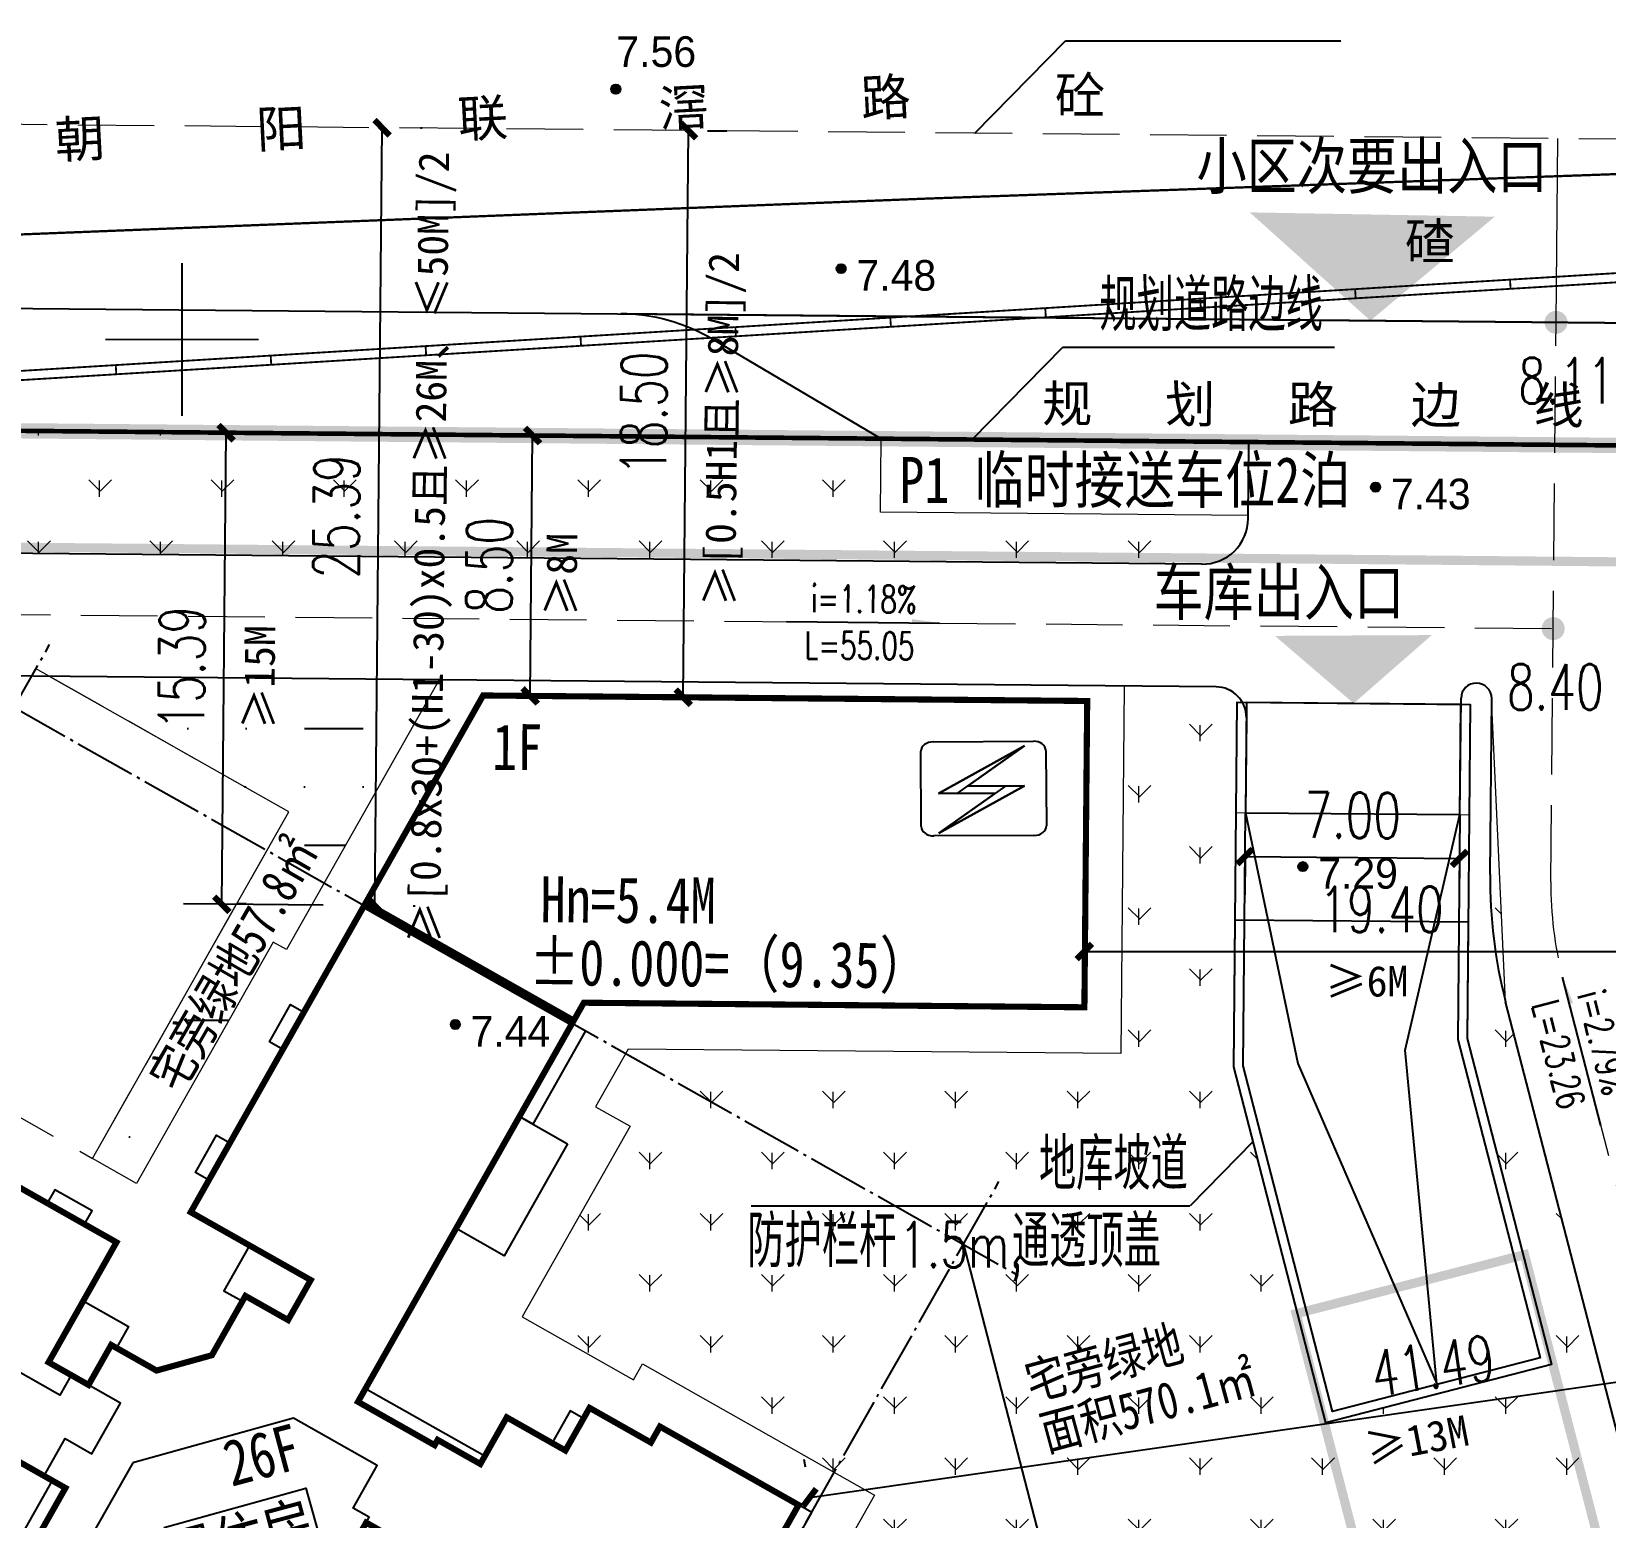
# Model space of a CAD drawing. Extents: x -83084 to 31773731, y -158416 to 241421036.
# Drawn here: x 31995.1 to 32046.5, y 241261.5 to 241310.1 of the extents above; entities that cross this region are included whole.
import ezdxf
from ezdxf.enums import TextEntityAlignment as Align
from ezdxf.xclip import XClip

# ---------------------------------------------------------------- set-up
doc = ezdxf.new("R2010")
doc.units = 0
doc.header["$LTSCALE"] = 1000
doc.header["$MEASUREMENT"] = 0
doc.header["$XCLIPFRAME"] = 0
for name, pattern in [('10010', [0]), ('2', [0]), ('677', [0]), ('721120', [0]), ('CENTER2', [1.125, 0.75, -0.125, 0.125, -0.125]), ('DASH', [0.35, 0.25, -0.1]), ('DOTE', [2.42, 2, -0.2, 0.02, -0.2])]:
    doc.linetypes.add(name, pattern=pattern)
for name, color, linetype in [('DIM_COOR', 3, 'Continuous'), ('DIM_ELEV', 3, 'Continuous'), ('DIM_LEAD', 3, 'Continuous'), ('DIM_SYMB', 3, 'Continuous'), ('DOTE', 14, 'DOTE'), ('GZ_BJT_停车库', 6, 'Continuous'), ('GZ_BJT_功能地块', 1, 'Continuous'), ('GZ_BJT_总平面', 2, 'Continuous'), ('GZ_BJT_指标表', 7, 'Continuous'), ('GZ_BJT_用地界线', 1, 'Continuous'), ('GZ_BJT_绿地', 3, 'Continuous'), ('MJX', 6, 'Continuous'), ('PUB_DIM', 3, 'Continuous'), ('PUB_TEXT', 7, 'Continuous'), ('Road_2', 134, 'Continuous'), ('ROOF', 4, 'Continuous'), ('净用地', 1, 'Continuous'), ('地库', 5, 'DASH'), ('综合技术经济指标表', 7, 'Continuous'), ('规划道路边线', 165, 'Continuous'), ('设施点', 7, 'Continuous')]:
    doc.layers.add(name, color=color, linetype=linetype)
for name, color, linetype, lineweight in [('xf', 153, 'Continuous', 0), ('绿地', 86, 'Continuous', 0), ('道路中线', 252, 'Continuous', 0), ('间距公式核对', 241, 'Continuous', 0)]:
    doc.layers.add(name, color=color, linetype=linetype, lineweight=lineweight)
doc.layers.add('地形', color=7, linetype='Continuous', true_color=0x323232)
doc.layers.add('建筑控制线', color=7, linetype='Continuous', true_color=0xff0505)
doc.layers.add('户型填色', color=252, linetype='Continuous', lineweight=0, plot=False)
doc.styles.add('_TCH_DIM', font='SIMPLEX', dxfattribs={"bigfont": 'GBCBIG'})
doc.styles.add('_TCH_DIM_T3', font='SIMPLEX', dxfattribs={"width": 0.705882, "bigfont": 'GBCBIG'})
doc.styles.add('DMHT', font='')
doc.styles.add('HZTXT', font='simhei.ttf')
doc.styles.add('JMHT', font='')
doc.styles.add('JTHT', font='')
doc.styles.add('黑体', font='simhei.ttf')
doc.styles.get('DMHT').set_extended_font_data('方正细等线简体')
doc.styles.get('JMHT').set_extended_font_data('方正细等线简体')
doc.styles.get('JTHT').set_extended_font_data('方正细等线简体')
doc.dimstyles.new('_TCH_ARCH_M_M&&1', dxfattribs={"dimtxt": 1.4875, "dimasz": 0.5, "dimexe": 1.25, "dimexo": 1.5, "dimgap": 0.63125, "dimtad": 1, "dimzin": 0, "dimdsep": 46, "dimtxsty": '_TCH_DIM_T3', "dimblk": 'ARCHTICK', "dimcen": 0.09, "dimclrt": 7, "dimazin": 2, "dimtfac": 1, "dimtdec": 0, "dimtix": 1, "dimtmove": 2, "dimatfit": 3, "dimfxl": 0, "dimtolj": 1, "dimtzin": 0, "dimarcsym": 0})
pattern_1 = [(90, (0, 0), (-1.99559095, 1.99559095), [0.52916132, -3.4620203]), (45, (0, 0), (-1.99559231, 1.99559231), [0.52916132, -2.2930323]), (135, (0, 0), (-1.99559231, -1.99559231), [0.52916132, -2.2930323])]

# ---------------------------------------------------------------- blocks, each defined once
blk = doc.blocks.new('jjjg')
at = {"layer": '净用地'}
blk.add_lwpolyline([(312.729, 260.842, 0.339359), (303.139, 268.339), (188.333, 269.388, 0.489761), (168.731, 244.6), (203.627, 103.082, 0.417511), (228.052, 88.507), (339.507, 117.323, 0.414214), (346.685, 129.508)], format="xyb", close=True, dxfattribs=at)
at = {"layer": '建筑控制线', "color": 1, "linetype": 'CENTER2', "ltscale": 0.01, "const_width": 0.5}
blk.add_lwpolyline([(357.562, 275.82), (341.257, 272.55, 0.43043), (333.542, 260.242), (334.652, 255.949), (335.41, 253.018), (366.048, 134.514), (346.685, 129.508), (312.729, 260.842, 0.339359), (303.139, 268.339), (188.333, 269.388, 0.489761), (168.731, 244.6), (146.967, 207.555), (138.651, 241.283, -0.019329), (133.74, 265.128), (133.853, 269.743), (134.678, 279.892), (134.86, 281.203), (147.348, 281.975), (306.164, 287.26), (316.913, 289.169, 0.024864), (335.611, 291.821, 0.001838), (336.982, 292.091), (359.271, 296.561)], format="xyb", dxfattribs=at)
blk = doc.blocks.new('64343')
for p, q in [((-3.343, 146.91, 0), (-65.468, 147.478)), ((-56.969, 143.4), (-62.475, 146.647)), ((-56.969, 143.4), (-44.969, 143.29)), ((-44.992, 140.79), (-44.969, 143.29)), ((-46.506, 139.304), (-90.069, 139.702)), ((-46.042, 135.3), (-90.105, 135.702)), ((-38.08, 131.127), (-38.045, 134.926)), ((-37.098, 129.172), (-37.045, 134.917)), ((-45.051, 134.291), (-45.079, 131.191)), ((-45.081, 131.191), (-38.08, 131.127)), ((-26.397, 85.606), (-36.589, 125.021))]:
    blk.add_line(p, q)
for centre, radius, start, end in [((-65.522, 141.478), 6, 59.4766, 89.4766), ((-46.492, 140.804), 1.5, 269.4766, 359.4775), ((-46.051, 134.3), 1, 359.4775, 89.4766), ((-37.545, 134.922), 0.5, 359.4775, 179.4775), ((-21.098, 129.026), 16, 179.4775, 194.4976)]:
    blk.add_arc(centre, radius, start, end)
blk = doc.blocks.new('xf')
at = {"linetype": 'DASH', "ltscale": 0.01}
blk.add_lwpolyline([(-23.786, -95.034), (-28.503, -109.996), (-22.765, -121.018), (-2.998, -127.251), (9.655, -120.664), (13.042, -109.922), (0.93, -106.103), (-2.024, -115.469), (-3.941, -116.468), (-15.74, -112.748), (-11.387, -98.943)], close=True, dxfattribs=at)
blk = doc.blocks.new('3323')
at = {"layer": '设施点'}
for p, q in [((461015.93, 2582240.068), (461015.93, 2582241.224)), ((461016.122, 2582241.368), (461017.657, 2582241.368)), ((461017.519, 2582241.297), (461016.198, 2582240.575)), ((461016.198, 2582240.575), (461017.519, 2582241.297)), ((461016.484, 2582240.575), (461017.519, 2582241.297)), ((461017.519, 2582241.297), (461016.645, 2582240.687)), ((461017.849, 2582241.224), (461017.849, 2582240.068)), ((461017.232, 2582240.687), (461016.198, 2582239.965)), ((461016.198, 2582239.965), (461017.519, 2582240.687)), ((461017.519, 2582240.687), (461016.198, 2582239.965)), ((461016.198, 2582240.575), (461017.071, 2582240.575)), ((461016.198, 2582240.575), (461017.071, 2582240.575)), ((461017.071, 2582240.575), (461016.198, 2582240.575)), ((461016.198, 2582239.965), (461017.071, 2582240.575)), ((461016.484, 2582240.575), (461017.071, 2582240.575)), ((461016.645, 2582240.687), (461017.519, 2582240.687)), ((461017.519, 2582240.687), (461016.645, 2582240.687)), ((461016.645, 2582240.687), (461017.519, 2582240.687)), ((461017.657, 2582239.924), (461016.122, 2582239.924)), ((461017.661, 2582239.924), (461016.125, 2582239.924))]:
    blk.add_line(p, q, dxfattribs=at)
for centre, start_param, end_param in [((461016.122, 2582241.224), 4.712389, 6.283185), ((461017.657, 2582241.224), 3.141593, 4.712389), ((461016.122, 2582240.068), 0, 1.570796), ((461017.657, 2582240.068), 1.570796, 3.141593)]:
    blk.add_ellipse(centre, major_axis=(-0.192, 0), ratio=0.752749, start_param=start_param, end_param=end_param, dxfattribs=at)
blk = doc.blocks.new('904')
at = {"linetype": '2'}
h = blk.add_hatch(color=0, dxfattribs=at)
edge = h.paths.add_edge_path(flags=0)
edge.add_arc((0, 0), 0.3, 0, 360)
at = {"color": 0, "linetype": 'Continuous', "lineweight": -3}
for radius in [0.3, 0.15]:
    blk.add_circle((0, 0), radius, dxfattribs=at)
blk = doc.blocks.new('ysdx12')
at = {"layer": '地形', "linetype": 'Continuous', "lineweight": -3, "ltscale": 0.5}
for points, const_width in [([(68.934, 190.807), (0.318, 188.37), (-68.765, 185.637), (-95.118, 183.709)], 0.075), ([(77.42, 189.285), (-68.801, 180.323), (-68.81, 180.735)], 0.06), ([(77.439, 188.986), (-69.095, 180.004), (-69.11, 180.729)], 0.06), ([(19.273, 185.721), (19.291, 185.422)], 0.06), ([(9.16, 185.101), (9.178, 184.802)], 0.06), ([(14.216, 185.411), (14.235, 185.112)], 0.06), ([(-0.953, 184.481), (-0.934, 184.182)], 0.06), ([(4.104, 184.791), (4.122, 184.492)], 0.06), ([(-6.009, 184.171), (-5.991, 183.872)], 0.06), ([(-16.122, 183.552), (-16.103, 183.252)], 0.06), ([(-11.065, 183.862), (-11.047, 183.562)], 0.06), ([(-26.234, 182.932), (-26.216, 182.632)], 0.06), ([(-21.178, 183.242), (-21.16, 182.942)], 0.06)]:
    blk.add_lwpolyline(points, dxfattribs=dict(at, const_width=const_width))
at = {"layer": '地形', "linetype": '10010', "lineweight": -3, "ltscale": 0.5, "const_width": 0.06}
for points in [[(-24.072, 181.267), (-24.072, 186.267)], [(-26.572, 183.767), (-21.572, 183.767)]]:
    blk.add_lwpolyline(points, dxfattribs=at)
at = {"layer": '地形', "linetype": '721120', "lineweight": -3, "ltscale": 0.5, "const_width": 0.15}
blk.add_lwpolyline([(84.677, 172.335), (118.633, 41.001, -0.414214), (111.455, 28.816), (0, 0, -0.417511), (-24.425, 14.575), (-59.321, 156.093, -0.489761), (-39.72, 180.881), (75.087, 179.832, -0.339359), (84.677, 172.335)], format="xyb", close=True, dxfattribs=at)
at = {"layer": '地形', "linetype": '677', "lineweight": -3, "ltscale": 0.5}
blk.add_polyline3d([(77.42, 189.285, 0), (-68.801, 180.323, 0), (-68.81, 180.735, 0)], dxfattribs=at)
at = {"layer": '地形', "linetype": 'Continuous', "xscale": 0.5, "yscale": 0.5}
for p in [(-9.912, 191.94), (-2.56, 186.08), (14.885, 178.945), (12.511, 166.561), (-15.153, 161.404)]:
    blk.add_blockref('904', p, dxfattribs=at)
at = {"layer": '地形'}
for s, rotation, style, p in [('路', 2.9599, 'JTHT', (-1.107, 191.679)), ('联', 2.9599, 'JTHT', (-14.256, 190.999)), ('滘', 2.9599, 'JTHT', (-7.682, 191.339)), ('阳', 2.9599, 'JTHT', (-20.831, 190.659)), ('朝', 2.9599, 'JTHT', (-27.406, 190.319)), ('规', 359.821, 'JMHT', (4.823, 181.671)), ('划', 359.821, 'JMHT', (8.832, 181.658)), ('路', 359.821, 'JMHT', (12.841, 181.646)), ('边', 359.821, 'JMHT', (16.85, 181.633)), ('线', 359.821, 'JMHT', (20.859, 181.621))]:
    blk.add_text(s, height=1.2, rotation=rotation, dxfattribs=dict(at, style=style)).set_placement(p, align=Align.MIDDLE_CENTER)
at = {"layer": '地形', "style": 'JTHT'}
blk.add_text('砼', height=1.2, dxfattribs=at).set_placement((4.42, 190.78), align=Align.BOTTOM_LEFT)
blk.add_text('碴', height=1.2, dxfattribs=at).set_placement((16.659, 186.97), align=Align.MIDDLE_CENTER)
blk.add_wipeout([(-9.894, 193.786), (-7.319, 193.786), (-7.319, 192.536), (-9.894, 192.536)]).dxf.layer = '地形'
at = {"layer": '地形', "style": 'DMHT'}
blk.add_text('7.56', height=1, dxfattribs=at).set_placement((-9.894, 193.666), align=Align.TOP_LEFT)
for points in [[(-2.06, 186.48), (0.515, 186.48), (0.515, 185.23), (-2.06, 185.23)], [(15.385, 179.345), (17.96, 179.345), (17.96, 178.095), (15.385, 178.095)], [(13.011, 166.961), (15.586, 166.961), (15.586, 165.711), (13.011, 165.711)], [(-14.653, 161.804), (-12.078, 161.804), (-12.078, 160.554), (-14.653, 160.554)]]:
    blk.add_wipeout(points).dxf.layer = '地形'
for s, p in [('7.48', (-2.06, 186.36)), ('7.43', (15.385, 179.225)), ('7.29', (13.011, 166.841)), ('7.44', (-14.653, 161.684))]:
    blk.add_text(s, height=1, dxfattribs=at).set_placement(p, align=Align.TOP_LEFT)
blk = doc.blocks.new('azf13')
at = {"layer": 'MJX', "color": 0, "ltscale": 10}
blk.add_line((6.925, 7.65), (11.4, 7.65), dxfattribs=at)
at = {"layer": 'MJX', "color": 0, "ltscale": 10, "const_width": 0.2}
blk.add_lwpolyline([(0.7, 4.8), (2.025, 6.125), (2.025, 8.35), (3.625, 8.35), (3.625, 9.85), (-0.875, 9.85), (-0.875, 21.35), (6.925, 21.35), (6.925, 7.15), (9.8, 7.15), (9.8, 7.35), (11.4, 7.35), (11.4, 9.1), (13.6, 9.1), (13.6, 10.7), (15.9, 10.7), (15.9, 11.3), (21.1, 11.3), (21.1, 8.3), (20.1, 8.3), (20.1, 1.9), (21.6, 1.9), (21.6, -0.1), (21.1, -0.1), (21.1, -3.3), (17.6, -3.3), (17.6, -2.7), (12.1, -2.7), (12.1, 1.7), (10.7, 1.7), (10.7, 3.85), (9.1, 3.85), (9.1, 2.025), (5.275, -1.8), (3.495, -1.8), (3.495, -3.55), (5.445, -3.55), (5.445, -4.65), (9.65, -4.65), (9.65, -9.95), (8.65, -9.95), (8.65, -12.65), (5.15, -12.65), (5.15, -12.25), (-1.65, -12.25), (-1.65, -12.65), (-5.15, -12.65), (-5.15, -9.95), (-6.15, -9.95), (-6.15, -4.65), (-1.85, -4.65), (-1.85, -3.55), (0, -3.55), (0, 0), (-14, 0), (-14, 7.8), (-2.5, 7.8), (-2.5, 3.3), (-1, 3.3), (-1, 4.8)], close=True, dxfattribs=at)
at = {"layer": 'MJX', "color": 0, "ltscale": 10}
for points in [[(7.425, 21.35), (7.425, 17.85), (6.925, 17.85), (6.925, 21.35)], [(8.725, 17.85), (8.725, 13.65), (6.925, 13.65), (6.925, 17.85)], [(-0.875, 17.35), (-0.875, 15.95), (-1.375, 15.95), (-1.375, 17.35)], [(-0.875, 12.45), (-0.875, 11.05), (-1.375, 11.05), (-1.375, 12.45)], [(21.6, 11.3), (21.1, 11.3), (21.1, 8.3), (21.6, 8.3)], [(13.6, 9.1), (13.6, 10.3), (13.1, 10.3), (13.1, 9.1)], [(3.625, 9.85), (1.325, 9.85), (1.325, 8.15), (2.025, 8.15), (2.025, 8.35), (3.625, 8.35)], [(-10, 7.8), (-8.6, 7.8), (-8.6, 8.3), (-10, 8.3)], [(-5.1, 7.8), (-3.7, 7.8), (-3.7, 8.3), (-5.1, 8.3)], [(21.6, 8.3), (20.1, 8.3), (20.1, 1.9), (21.6, 1.9)], [(-2.5, 3.3), (-2.5, 5.6), (-0.8, 5.6), (-0.8, 4.8), (-1, 4.8), (-1, 3.3)], [(1.505, 1.8), (1.505, -1.35), (3.295, -1.35), (3.295, -1.8), (5.275, -1.8), (9.1, 2.025), (9.1, 4.05), (8.495, 4.05), (8.495, 5.65), (5.355, 5.65)], [(3.44, 0.466), (6.834, 3.86), (8.885, 1.81), (5.49, -1.585)], [(9.1, 3.35), (10.7, 3.35), (10.7, 3.85), (9.1, 3.85)], [(-0.8, 0), (-0.8, 1.4), (0.2, 1.4), (0.2, 3.3), (-1.65, 3.3), (-1.65, 2.55), (-6.5, 2.55), (-6.5, 0)], [(-14, -0.5), (-10.5, -0.5), (-10.5, 0), (-14, 0)], [(-10.5, -1.8), (-6.3, -1.8), (-6.3, 0), (-10.5, 0)], [(0, -3.55), (0, 0), (-0.5, 0), (-0.5, -3.55)], [(21.6, -0.1), (21.1, -0.1), (21.1, -3.3), (21.6, -3.3)], [(3.495, -3.55), (3.495, -1.8), (3.995, -1.8), (3.995, -3.55)], [(14.7, -3.2), (16.1, -3.2), (16.1, -2.7), (14.7, -2.7)], [(-6.65, -8.35), (-6.65, -6.95), (-6.15, -6.95), (-6.15, -8.35)], [(10.15, -8.35), (10.15, -6.95), (9.65, -6.95), (9.65, -8.35)], [(-1.85, -13.75), (5.35, -13.75), (5.35, -13.15), (5.15, -13.15), (5.15, -12.25), (-1.65, -12.25), (-1.65, -13.15), (-1.85, -13.15)], [(-5.15, -13.15), (-1.65, -13.15), (-1.65, -12.65), (-5.15, -12.65)], [(5.15, -13.15), (8.65, -13.15), (8.65, -12.65), (5.15, -12.65)]]:
    blk.add_lwpolyline(points, close=True, dxfattribs=at)
blk = doc.blocks.new('_ArchTick')
at = {"color": 0, "linetype": 'ByBlock', "const_width": 0.4}
blk.add_lwpolyline([(-0.5, -0.5), (0.5, 0.5)], dxfattribs=at)
blk = doc.blocks.new('*D158')
at = {"layer": 'Defpoints', "color": 0, "transparency": 16777216}
for p in [(-18.213, 121.743), (-37.612, 119.746), (-18.213, 119.746)]:
    blk.add_point(p, dxfattribs=at)
at = {"layer": 'PUB_DIM', "color": 0, "lineweight": -2, "transparency": 16777216}
for p, q in [((-37.612, 121.246), (-37.612, 122.993)), ((-18.213, 121.246), (-18.213, 122.993)), ((-37.612, 121.743), (-18.213, 121.743))]:
    blk.add_line(p, q, dxfattribs=at)
at = {"layer": 'PUB_DIM', "color": 0, "lineweight": -2, "transparency": 16777216, "xscale": 0.5, "yscale": 0.5, "zscale": 0.5, "rotation": 180}
blk.add_blockref('_ArchTick', (-37.612, 121.743), dxfattribs=at)
at = {"layer": 'PUB_DIM', "color": 0, "lineweight": -2, "transparency": 16777216, "xscale": 0.5, "yscale": 0.5, "zscale": 0.5}
blk.add_blockref('_ArchTick', (-18.213, 121.743), dxfattribs=at)
at = {"layer": 'PUB_DIM', "color": 7, "transparency": 16777216, "insert": (-27.913, 123.118), "char_height": 1.4875, "attachment_point": 5, "style": '_TCH_DIM_T3'}
blk.add_mtext('\\A1;19.40', dxfattribs=at)
blk = doc.blocks.new('*D156')
at = {"layer": 'Defpoints', "color": 0, "transparency": 16777216}
for p in [(-56.501, 138.597), (-55.625, 138.589), (-56.579, 130.097)]:
    blk.add_point(p, dxfattribs=at)
at = {"layer": 'PUB_DIM', "color": 0, "lineweight": -2, "transparency": 16777216}
for p, q in [((-55.703, 130.089), (-55.625, 138.589)), ((-55.001, 138.583), (-54.375, 138.577)), ((-55.079, 130.083), (-54.453, 130.077))]:
    blk.add_line(p, q, dxfattribs=at)
at = {"layer": 'PUB_DIM', "color": 0, "lineweight": -2, "transparency": 16777216, "xscale": 0.5, "yscale": 0.5, "zscale": 0.5}
for p, rotation in [((-55.625, 138.589), 89.47660327112305), ((-55.703, 130.089), 269.4766032711231)]:
    blk.add_blockref('_ArchTick', p, dxfattribs=dict(at, rotation=rotation))
at = {"layer": 'PUB_DIM', "color": 7, "transparency": 16777216, "insert": (-57.039, 134.351), "char_height": 1.4875, "attachment_point": 5, "rotation": 89.4766, "style": '_TCH_DIM_T3'}
blk.add_mtext('\\A1;8.50', dxfattribs=at)
blk = doc.blocks.new('*D157')
at = {"layer": 'Defpoints', "color": 0, "transparency": 16777216}
for p in [(-51.41, 148.55), (-50.534, 148.542), (-51.579, 130.051)]:
    blk.add_point(p, dxfattribs=at)
at = {"layer": 'PUB_DIM', "color": 0, "lineweight": -2, "transparency": 16777216}
for p, q in [((-50.703, 130.043), (-50.534, 148.542)), ((-49.91, 148.537), (-49.284, 148.531)), ((-50.079, 130.037), (-49.453, 130.032))]:
    blk.add_line(p, q, dxfattribs=at)
at = {"layer": 'PUB_DIM', "color": 0, "lineweight": -2, "transparency": 16777216, "xscale": 0.5, "yscale": 0.5, "zscale": 0.5}
for p, rotation in [((-50.534, 148.542), 89.47660327107485), ((-50.703, 130.043), 269.4766032710749)]:
    blk.add_blockref('_ArchTick', p, dxfattribs=dict(at, rotation=rotation))
at = {"layer": 'PUB_DIM', "color": 7, "transparency": 16777216, "insert": (-51.994, 139.305), "char_height": 1.4875, "attachment_point": 5, "rotation": 89.4766, "style": '_TCH_DIM_T3'}
blk.add_mtext('\\A1;18.50', dxfattribs=at)
blk = doc.blocks.new('*D178')
at = {"layer": 'Defpoints', "color": 0, "transparency": 16777216}
for p in [(-60.727, 148.636), (-60.534, 148.634), (-60.959, 123.243)]:
    blk.add_point(p, dxfattribs=at)
at = {"layer": 'PUB_DIM', "color": 0, "lineweight": -2, "transparency": 16777216}
for p, q in [((-60.766, 123.241), (-60.534, 148.634)), ((-59.227, 148.622), (-59.284, 148.622)), ((-59.459, 123.229), (-59.516, 123.23))]:
    blk.add_line(p, q, dxfattribs=at)
at = {"layer": 'PUB_DIM', "color": 0, "lineweight": -2, "transparency": 16777216, "xscale": 0.5, "yscale": 0.5, "zscale": 0.5}
for p, rotation in [((-60.534, 148.634), 89.47660327112264), ((-60.766, 123.241), 269.4766032711227)]:
    blk.add_blockref('_ArchTick', p, dxfattribs=dict(at, rotation=rotation))
at = {"layer": 'PUB_DIM', "color": 7, "transparency": 16777216, "insert": (-62.025, 135.95), "char_height": 1.4875, "attachment_point": 5, "rotation": 89.4766, "style": '_TCH_DIM_T3'}
blk.add_mtext('\\A1;25.39', dxfattribs=at)
blk = doc.blocks.new('*D179')
at = {"layer": 'Defpoints', "color": 0, "transparency": 16777216}
for p in [(-65.625, 138.68), (-60.818, 138.636), (-60.959, 123.243)]:
    blk.add_point(p, dxfattribs=at)
at = {"layer": 'PUB_DIM', "color": 0, "lineweight": -2, "transparency": 16777216}
for p, q in [((-62.318, 138.65), (-66.875, 138.691)), ((-65.766, 123.287), (-65.625, 138.68)), ((-62.458, 123.257), (-67.016, 123.298))]:
    blk.add_line(p, q, dxfattribs=at)
at = {"layer": 'PUB_DIM', "color": 0, "lineweight": -2, "transparency": 16777216, "xscale": 0.5, "yscale": 0.5, "zscale": 0.5}
for p, rotation in [((-65.625, 138.68), 89.47660327112152), ((-65.766, 123.287), 269.4766032711215)]:
    blk.add_blockref('_ArchTick', p, dxfattribs=dict(at, rotation=rotation))
at = {"layer": 'PUB_DIM', "color": 7, "transparency": 16777216, "insert": (-67.07, 130.996), "char_height": 1.4875, "attachment_point": 5, "rotation": 89.4766, "style": '_TCH_DIM_T3'}
blk.add_mtext('\\A1;15.39', dxfattribs=at)
blk = doc.blocks.new('*D236')
at = {"layer": 'Defpoints', "color": 0, "transparency": 16777216}
for p in [(-3.455, 108.773), (-2.315, 108.128), (-35.551, 49.379)]:
    blk.add_point(p, dxfattribs=at)
at = {"layer": 'PUB_DIM', "color": 0, "lineweight": -2, "transparency": 16777216}
for p, q in [((-3.62, 108.867), (-4.543, 109.389)), ((-36.691, 50.024), (-3.455, 108.773)), ((-36.857, 50.117), (-37.779, 50.639))]:
    blk.add_line(p, q, dxfattribs=at)
at = {"layer": 'PUB_DIM', "color": 0, "lineweight": -2, "transparency": 16777216, "xscale": 0.5, "yscale": 0.5, "zscale": 0.5}
for p, rotation in [((-3.455, 108.773), 60.50172308405612), ((-36.691, 50.024), 240.5017230840561)]:
    blk.add_blockref('_ArchTick', p, dxfattribs=dict(at, rotation=rotation))
at = {"layer": 'PUB_DIM', "color": 7, "transparency": 16777216, "insert": (-24.64, 74.258), "char_height": 1.4875, "attachment_point": 5, "rotation": 60.5017, "style": '_TCH_DIM_T3'}
blk.add_mtext('\\A1;67.50', dxfattribs=at)
blk = doc.blocks.new('*D239')
at = {"layer": 'Defpoints', "color": 0, "transparency": 16777216}
for p in [(-5.502, 109.81), (-5.432, 109.317), (-46.505, 103.43)]:
    blk.add_point(p, dxfattribs=at)
at = {"layer": 'PUB_DIM', "color": 0, "lineweight": -2, "transparency": 16777216}
for p, q in [((-5.645, 110.802), (-5.68, 111.047)), ((-46.576, 103.923), (-5.502, 109.81)), ((-46.718, 104.915), (-46.753, 105.16))]:
    blk.add_line(p, q, dxfattribs=at)
at = {"layer": 'PUB_DIM', "color": 0, "lineweight": -2, "transparency": 16777216, "xscale": 0.5, "yscale": 0.5, "zscale": 0.5}
for p, rotation in [((-5.502, 109.81), 8.156434499131542), ((-46.576, 103.923), 188.1564344991315)]:
    blk.add_blockref('_ArchTick', p, dxfattribs=dict(at, rotation=rotation))
at = {"layer": 'PUB_DIM', "color": 7, "transparency": 16777216, "insert": (-26.234, 108.228), "char_height": 1.4875, "attachment_point": 5, "rotation": 8.1564, "style": '_TCH_DIM_T3'}
blk.add_mtext('\\A1;41.49', dxfattribs=at)
blk = doc.blocks.new('*D252')
at = {"layer": 'Defpoints', "color": 0, "transparency": 16777216}
for p in [(-32.354, 126.275), (-25.354, 126.212), (-25.367, 124.785)]:
    blk.add_point(p, dxfattribs=at)
at = {"layer": 'PUB_DIM', "color": 0, "lineweight": -2, "transparency": 16777216}
for p, q in [((-32.367, 124.848), (-25.367, 124.785)), ((-32.368, 124.775), (-32.379, 123.598)), ((-25.368, 124.712), (-25.379, 123.535))]:
    blk.add_line(p, q, dxfattribs=at)
at = {"layer": 'PUB_DIM', "color": 0, "lineweight": -2, "transparency": 16777216, "xscale": 0.5, "yscale": 0.5, "zscale": 0.5}
for p, rotation in [((-32.367, 124.848), 179.4774995126641), ((-25.367, 124.785), 359.4774995126642)]:
    blk.add_blockref('_ArchTick', p, dxfattribs=dict(at, rotation=rotation))
at = {"layer": 'PUB_DIM', "color": 7, "transparency": 16777216, "insert": (-28.855, 126.191), "char_height": 1.4875, "attachment_point": 5, "rotation": 359.4775, "style": '_TCH_DIM_T3'}
blk.add_mtext('\\A1;7.00', dxfattribs=at)
blk = doc.blocks.new('2334223')
at = {"layer": 'DIM_SYMB'}
for points in [[(-24.119, 86.651), (-25.019, 86.659), (-25.018, 86.779)], [(-3.787, 75.089), (-3.562, 74.217), (-3.446, 74.247)]]:
    blk.add_hatch(color=256, dxfattribs=at).paths.add_polyline_path(points)
at = {"layer": 'DIM_ELEV', "const_width": 0.375}
blk.add_lwpolyline([(-3.814, 96.467, 1), (-4.189, 96.467, 1)], format="xyb", close=True, dxfattribs=at)
at = {"layer": 'DIM_ELEV', "color": 12, "const_width": 0.375}
blk.add_lwpolyline([(-3.906, 86.468, 1), (-4.281, 86.468, 1)], format="xyb", close=True, dxfattribs=at)
at = {"layer": 'DIM_SYMB'}
for points in [[(-29.119, 86.696), (-24.119, 86.651)], [(-2.536, 70.248), (-3.787, 75.089)]]:
    blk.add_lwpolyline(points, dxfattribs=at)
at = {"layer": '户型填色'}
blk.add_line((-4.002, 96.467), (-3.947, 102.467), dxfattribs=at)
at = {"layer": '道路中线', "linetype": 'DASH', "ltscale": 0.01}
for points in [[(6.482, 35.375), (-3.787, 75.089, -0.065636), (-4.169, 78.202), (-4.002, 96.467)], [(-35.971, -27.709, 0.198912), (-42.494, -19.208), (-50.956, -14.323, -0.204126), (-57.549, -5.55), (-75.121, 65.713, -0.193709), (-73.653, 76.064), (-71.397, 79.971, -0.270398), (-59.145, 86.971), (-4.093, 86.468)]]:
    blk.add_lwpolyline(points, format="xyb", dxfattribs=at)
at = {"style": '_TCH_DIM', "width": 0.705882}
for s, rotation, p in [('L=55.05', 359.4766, (-28.535, 85.484)), ('L=23.26', 284.4976, (-4.804, 74.196))]:
    blk.add_text(s, height=0.8925, rotation=rotation, dxfattribs=at).set_placement(p)
at = {"layer": 'DIM_SYMB', "color": 7, "style": '_TCH_DIM', "width": 0.705882}
for s, rotation, p in [('i=1.18%', 359.4766, (-28.326, 87.004)), ('i=2.79%', 284.4976, (-3.315, 74.519))]:
    blk.add_text(s, height=0.8925, rotation=rotation, dxfattribs=at).set_placement(p)
at = {"layer": 'PUB_TEXT', "style": '_TCH_DIM', "width": 0.705882}
blk.add_text('8.11', height=1.4875, dxfattribs=at).set_placement((-5.236, 93.817))
at = {"layer": 'PUB_TEXT', "color": 12, "style": '_TCH_DIM', "width": 0.705882}
blk.add_text('8.40', height=1.4875, dxfattribs=at).set_placement((-5.603, 83.818))
blk = doc.blocks.new('ghdlbx')
at = {"layer": '规划道路边线', "linetype": '721120', "lineweight": -3, "ltscale": 0.5, "const_width": 0.15}
blk.add_lwpolyline([(84.677, 172.335), (118.633, 41.001, -0.414214), (111.455, 28.816), (0, 0, -0.417511), (-24.425, 14.575), (-59.321, 156.093, -0.489761), (-39.72, 180.881), (75.087, 179.832, -0.339359), (84.677, 172.335)], format="xyb", close=True, dxfattribs=at)
at = {"layer": '道路中线', "linetype": 'DASH', "ltscale": 0.01}
blk.add_line((90.519, 189.691), (-81.137, 191.259), dxfattribs=at)
blk = doc.blocks.new('zbyd')
at = {"layer": 'DIM_LEAD'}
for p, q in [((-284.833, 136.149), (-281.878, 139.162)), ((-281.878, 139.162), (-272.896, 139.162)), ((-284.924, 126.15), (-281.969, 129.163)), ((-281.969, 129.163), (-273.095, 129.163)), ((-275.752, 103.233), (-277.806, 101.14)), ((-277.817, 101.128), (-292.132, 101.128))]:
    blk.add_line(p, q, dxfattribs=at)
at = {"layer": 'PUB_TEXT', "style": '_TCH_DIM'}
blk.add_text('规划道路边线', height=1.6879, dxfattribs=at).set_placement((-280.769, 129.688))
for s, height, p in [('地库坡道', 1.6879, (-282.744, 101.653)), ('防护栏杆   通透顶盖', 1.68794, (-292.259, 99.132))]:
    blk.add_text(s, height=height, rotation=360, dxfattribs=at).set_placement(p)
at = {"layer": 'PUB_TEXT', "style": '_TCH_DIM', "width": 0.705882}
blk.add_text('1.5m,', height=1.4875, rotation=360, dxfattribs=at).set_placement((-287.311, 99.124))
blk = doc.blocks.new('ADSFDFW')
at = {"layer": 'DOTE', "ltscale": 0.001}
for p, q in [((-26.404, 20.477), (-26.404, -17.305)), ((9.196, 20.477), (9.196, -17.305)), ((11.793, -14.944), (-28.461, -14.944))]:
    blk.add_line(p, q, dxfattribs=at)
blk = doc.blocks.new('cc')
at = {"layer": '间距公式核对', "style": 'HZTXT'}
for s, rotation, p in [('≥[0.8x30+(H1-30)x0.5且≥26M、≤50M]/2', 89.3267, (-58.649, 121.999)), ('≥[0.5H1且≥8M]/2', 89.3267, (-49.017, 133.004)), ('≥8M', 89.3267, (-54.194, 132.678)), ('≥15M', 89.3267, (-64.062, 128.991)), ('≥6M', 0.2543, (-29.758, 120.267)), ('≥13M', 10.8792, (-28.337, 104.997))]:
    blk.add_text(s, height=1, rotation=rotation, dxfattribs=at).set_placement(p)
at = {"layer": 'PUB_DIM'}
for p1, p2, distance, picture, middle in [((-60.959, 123.243), (-60.727, 148.636), -0.193, '*D178', (-62.025, 135.95)), ((-51.579, 130.051), (-51.41, 148.55), -0.876, '*D157', (-51.994, 139.305)), ((-60.959, 123.243), (-60.818, 138.636), 4.807, '*D179', (-67.07, 130.996)), ((-56.579, 130.097), (-56.501, 138.597), -0.876, '*D156', (-57.039, 134.351))]:
    dim = blk.add_aligned_dim(p1=p1, p2=p2, distance=distance, dimstyle='_TCH_ARCH_M_M&&1', dxfattribs=at)
    dim.commit()
    dim.dimension.update_dxf_attribs({"geometry": picture, "text_midpoint": middle})
at = {"layer": 'PUB_DIM', "color": 31}
for p1, p2, distance, picture, middle in [((-32.354, 126.275), (-25.354, 126.212), -1.427, '*D252', (-28.855, 126.191)), ((-37.612, 119.746), (-18.213, 119.746), 1.997, '*D158', (-27.913, 123.118)), ((-46.505, 103.43), (-5.432, 109.317), 0.498, '*D239', (-26.234, 108.228))]:
    dim = blk.add_aligned_dim(p1=p1, p2=p2, distance=distance, dimstyle='_TCH_ARCH_M_M&&1', dxfattribs=at)
    dim.commit()
    dim.dimension.update_dxf_attribs({"geometry": picture, "text_midpoint": middle})
dim = blk.add_linear_dim(base=(-3.455, 108.773), p1=(-35.551, 49.379), p2=(-2.315, 108.128), angle=60.5017, dimstyle='_TCH_ARCH_M_M&&1', dxfattribs=at)
dim.commit()
dim.dimension.update_dxf_attribs({"geometry": '*D236', "text_midpoint": (-24.64, 74.258), "dimtype": 129})

msp = doc.modelspace()

# ---------------------------------------------------------------- linework, layer by layer
at = {"layer": 'GZ_BJT_功能地块', "lineweight": 0}
msp.add_lwpolyline([(32108.749, 241288.568, 0.339359), (32099.159, 241296.065), (31984.352, 241297.113, 0.489761), (31964.751, 241272.326), (31999.647, 241130.808, 0.417511), (32024.072, 241116.233), (32135.527, 241145.049, 0.414214), (32142.705, 241157.234)], format="xyb", close=True, dxfattribs=at)
at = {"layer": 'GZ_BJT_总平面', "lineweight": 0}
msp.add_lwpolyline([(32108.749, 241288.568, 0.339359), (32099.159, 241296.065), (31984.352, 241297.113, 0.489761), (31964.751, 241272.326), (31999.647, 241130.808, 0.417511), (32024.072, 241116.233), (32135.527, 241145.049, 0.414214), (32142.705, 241157.234)], format="xyb", close=True, dxfattribs=at)
at = {"layer": 'GZ_BJT_用地界线', "lineweight": 0}
msp.add_lwpolyline([(32108.749, 241288.568, 0.339359), (32099.159, 241296.065), (31984.352, 241297.113, 0.489761), (31964.751, 241272.326), (31999.647, 241130.808, 0.417511), (32024.072, 241116.233), (32135.527, 241145.049, 0.414214), (32142.705, 241157.234)], format="xyb", close=True, dxfattribs=at)
msp.add_lwpolyline([(32108.749, 241288.568, 0.339359), (32099.159, 241296.065), (31984.352, 241297.113, 0.489761), (31964.751, 241272.326), (31999.647, 241130.808, 0.417511), (32024.072, 241116.233), (32135.527, 241145.049, 0.414214), (32142.705, 241157.234)], format="xyb", close=True, dxfattribs=at)
msp.add_lwpolyline([(32108.749, 241288.568, 0.339359), (32099.159, 241296.065), (31984.352, 241297.113, 0.489761), (31964.751, 241272.326), (31999.647, 241130.808, 0.417511), (32024.072, 241116.233), (32135.527, 241145.049, 0.414214), (32142.705, 241157.234)], format="xyb", close=True, dxfattribs=at)
msp.add_lwpolyline([(32108.749, 241288.568, 0.339359), (32099.159, 241296.065), (31984.352, 241297.113, 0.489761), (31964.751, 241272.326), (31999.647, 241130.808, 0.417511), (32024.072, 241116.233), (32135.527, 241145.049, 0.414214), (32142.705, 241157.234)], format="xyb", close=True, dxfattribs=at)
msp.add_lwpolyline([(32108.749, 241288.568, 0.339359), (32099.159, 241296.065), (31984.352, 241297.113, 0.489761), (31964.751, 241272.326), (31999.647, 241130.808, 0.417511), (32024.072, 241116.233), (32135.527, 241145.049, 0.414214), (32142.705, 241157.234)], format="xyb", close=True, dxfattribs=at)
msp.add_lwpolyline([(32108.749, 241288.568, 0.339359), (32099.159, 241296.065), (31984.352, 241297.113, 0.489761), (31964.751, 241272.326), (31999.647, 241130.808, 0.417511), (32024.072, 241116.233), (32135.527, 241145.049, 0.414214), (32142.705, 241157.234)], format="xyb", close=True, dxfattribs=at)

# ---------------------------------------------------------------- next in the draw order: wipeouts: each hides what was drawn before it
msp.add_wipeout([(32128.838, 241433.226), (32128.838, 241391.226), (31905.854, 241391.226), (31905.854, 241333.087), (31867.793, 241333.087), (31867.793, 241211.576), (31912.1, 241211.576), (31912.1, 241022.726), (31783.02, 241022.726), (31783.02, 241433.226)])

# ---------------------------------------------------------------- next in the draw order: linework, layer by layer
at = {"layer": 'GZ_BJT_用地界线', "linetype": 'CENTER2', "lineweight": 0}
msp.add_lwpolyline([(32153.582, 241303.546), (32137.277, 241300.275, 0.43043), (32129.562, 241287.968), (32130.672, 241283.674), (32131.43, 241280.744), (32162.068, 241162.24), (32142.705, 241157.234), (32108.749, 241288.568, 0.339359), (32099.159, 241296.065), (31984.352, 241297.113, 0.489761), (31964.751, 241272.326), (31942.987, 241235.281), (31934.671, 241269.009, -0.019329), (31929.76, 241292.853), (31929.873, 241297.469), (31930.698, 241307.618), (31930.88, 241308.929), (31943.368, 241309.701), (32102.184, 241314.986), (32112.933, 241316.895, 0.024864), (32131.631, 241319.547, 0.001838), (32133.002, 241319.816), (32155.29, 241324.287)], format="xyb", dxfattribs=at)
at = {"layer": 'Road_2'}
msp.add_line((31984.389, 241301.113), (32099.195, 241300.064), dxfattribs=at)

# ---------------------------------------------------------------- next in the draw order: block references
at = {"layer": 'PUB_TEXT'}
ref = msp.add_blockref('jjjg', (31796.02, 241027.726), dxfattribs=at)
XClip(ref).set_block_clipping_path([(-13.0000000003, -5.0000000001), (531.4999999997, 405.4999999999)])
at = {"layer": 'Road_2'}
msp.add_blockref('64343', (32079.791, 241153.362), dxfattribs=at)
at = {"layer": 'xf', "rotation": 257.9999999945844}
msp.add_blockref('xf', (32091.496, 241241.557), dxfattribs=at)
at = {"layer": '综合技术经济指标表', "xscale": 2.127067973752254, "yscale": 2.127067973752254, "zscale": 2.127067973752254, "rotation": 0.3337744890725021}
msp.add_blockref('3323', (-916574.689, -5256935.342, -0.007), dxfattribs=at)

# ---------------------------------------------------------------- next in the draw order: block references
ref = msp.add_blockref('ysdx12', (32024.072, 241116.233))
XClip(ref).set_block_clipping_path([(-272.4682125144, -93.5070921242), (303.3494281587, 310.7769526536)])

# ---------------------------------------------------------------- next in the draw order: linework, layer by layer
at = {"color": 1}
msp.add_lwpolyline([(32038.787, 241300.616, 0, 8, 0), (32038.848, 241304.08, 8, 8, 0)], format="xyseb", dxfattribs=at)
at = {"color": 5}
msp.add_lwpolyline([(32038.242, 241288.121, 0, 5.12, 0), (32038.231, 241290.338, 5.12, 5.12, 0)], format="xyseb", dxfattribs=at)
at = {"layer": 'GZ_BJT_绿地', "lineweight": 0}
msp.add_lwpolyline([(32001.6, 241292.956), (32033.285, 241292.666, 0.414214), (32034.799, 241294.152), (32034.8, 241294.252), (32022.8, 241294.362), (32022.822, 241296.762), (31984.352, 241297.113, 0.489761), (31964.751, 241272.326), (31985.83, 241186.841), (31986.696, 241187.055), (31982.657, 241201.618), (31986.713, 241208.788), (31975.313, 241255.021), (31971.462, 241257.2), (31967.65, 241270.946), (31977.856, 241288.986), (31979.403, 241289.415, -0.17634), (31989.722, 241293.064)], format="xyb", close=True, dxfattribs=at)
msp.add_lwpolyline([(31997.083, 241273.266), (32003.485, 241284.581), (31995.657, 241289.01), (32008.395, 241288.893), (32003.411, 241280.084), (32002.976, 241280.331), (31998.519, 241272.454)], close=True, dxfattribs=at)
msp.add_lwpolyline([(32047.961, 241259.978), (32043.202, 241278.383), (32042.745, 241288.279, 1), (32041.746, 241288.288), (32041.711, 241284.489), (32042.011, 241284.486), (32041.944, 241277.186), (32044.695, 241266.543), (32037.335, 241264.64), (32034.332, 241276.254), (32034.408, 241284.556), (32034.711, 241284.553), (32034.739, 241287.653, 0.414209), (32033.749, 241288.662), (32030.749, 241288.689), (32030.639, 241276.69), (32014.557, 241276.837), (32013.492, 241274.955), (32014.624, 241274.315), (32011.103, 241268.092), (32014.737, 241266.036), (32015.032, 241266.558), (32022.604, 241262.274), (32021.065, 241259.554)], format="xyb", dxfattribs=at)
at = {"layer": 'ROOF', "const_width": 0.2}
msp.add_lwpolyline([(32029.544, 241288.2), (32029.453, 241278.201), (32013.115, 241278.35), (32012.786, 241277.768), (32005.997, 241281.609), (32009.828, 241288.38)], close=True, dxfattribs=at)
at = {"layer": '地库', "ltscale": 0.005, "const_width": 0.3}
msp.add_lwpolyline([(32002.984, 241133.148), (32025.047, 241120.41), (32130.183, 241147.592), (32136.018, 241167.916), (32106.812, 241280.88), (32095.393, 241292.299), (31983.781, 241293.318), (31967.808, 241275.804), (32002.984, 241133.148)], close=True, dxfattribs=at)
at = {"layer": '地库', "linetype": 'Continuous'}
for points in [[(32034.332, 241276.254), (32034.441, 241288.156), (32042.044, 241288.086), (32041.944, 241277.186), (32044.695, 241266.543), (32037.335, 241264.64)], [(32034.741, 241288.153), (32034.708, 241284.553), (32041.711, 241284.489), (32041.744, 241288.089)], [(32034.633, 241276.291), (32034.708, 241284.553), (32041.711, 241284.489), (32041.644, 241277.15), (32044.33, 241266.758), (32037.55, 241265.005)], [(32041.979, 241280.986), (32041.944, 241277.186), (32044.695, 241266.543), (32037.335, 241264.64), (32034.332, 241276.254), (32034.376, 241281.056)]]:
    msp.add_lwpolyline(points, close=True, dxfattribs=at)
msp.add_lwpolyline([(32034.708, 241284.553), (32036.421, 241276.366), (32040.952, 241265.914), (32039.927, 241276.796), (32041.711, 241284.489)], dxfattribs=at)
at = {"layer": '地库', "ltscale": 0.005, "const_width": 0.3}
msp.add_lwpolyline([(32046.834, 241258.459), (32043.818, 241270.125), (32036.363, 241268.198), (32042.433, 241244.72), (32041.32, 241244.432), (32055.275, 241190.457), (32040.026, 241186.514), (32052.192, 241139.461)], dxfattribs=at)
at = {"layer": '绿地'}
for points in [[(32001.6, 241292.956), (32033.285, 241292.666, 0.414214), (32034.799, 241294.152), (32034.8, 241294.252), (32022.8, 241294.362), (32022.822, 241296.762), (31984.352, 241297.113, 0.489761), (31964.751, 241272.326), (31985.83, 241186.841), (31986.696, 241187.055), (31982.657, 241201.618), (31986.713, 241208.788), (31975.313, 241255.021), (31971.462, 241257.2), (31967.65, 241270.946), (31977.856, 241288.986), (31979.403, 241289.415, -0.17634), (31989.722, 241293.064), (32001.6, 241292.956)], [(32037.335, 241264.64), (32034.332, 241276.254), (32034.408, 241284.556), (32034.711, 241284.553), (32034.739, 241287.653, 0.414209), (32033.749, 241288.662), (32030.749, 241288.689), (32030.639, 241276.69), (32014.557, 241276.837), (32013.492, 241274.955), (32014.624, 241274.315), (32011.103, 241268.092), (32014.737, 241266.036), (32015.032, 241266.558), (32022.604, 241262.274), (32021.065, 241259.554), (32030.872, 241254.006), (32046.932, 241258.159)], [(32047.961, 241259.978), (32043.202, 241278.383), (32042.745, 241288.279, 1), (32041.746, 241288.288), (32041.711, 241284.489), (32042.011, 241284.486), (32041.944, 241277.186), (32044.695, 241266.543), (32037.335, 241264.64)]]:
    msp.add_lwpolyline(points, format="xyb", dxfattribs=at)
msp.add_lwpolyline([(31997.083, 241273.266), (32003.485, 241284.581), (31995.657, 241289.01), (32008.395, 241288.893), (32003.411, 241280.084), (32002.976, 241280.331), (31998.519, 241272.454)], close=True, dxfattribs=at)

# ---------------------------------------------------------------- next in the draw order: block references
ref = msp.add_blockref('ghdlbx', (32024.072, 241116.233))
XClip(ref).set_block_clipping_path([(-228.0520679788, -93.5070920873), (303.447932021, 316.9929079127)])
for name, p in [('zbyd', (32310.714, 241170.585)), ('cc', (32067.065, 241158.277)), ('2334223', (32048.848, 241204.094))]:
    msp.add_blockref(name, p)
at = {"layer": 'ROOF', "rotation": 330.4999999995573}
msp.add_blockref('azf13', (31996.196, 241262.509), dxfattribs=at)

# ---------------------------------------------------------------- next in the draw order: texts
at = {"layer": 'PUB_TEXT', "style": '黑体', "width": 0.8}
for s, p in [('小区次要出入口', (32033.113, 241304.916)), ('P1 临时接送车位2泊', (32023.411, 241294.667)), ('车库出入口', (32031.708, 241291.003))]:
    msp.add_text(s, height=1.5, dxfattribs=at).set_placement(p)
for s, rotation, p in [('1F', 359.5434, (32010.122, 241285.952)), ('26F', 15, (32001.616, 241262.546)), ('安置住房', 15, (31998.121, 241258.979))]:
    msp.add_text(s, height=1.5, rotation=rotation, dxfattribs=at).set_placement(p)
at = {"layer": 'PUB_TEXT', "color": 1, "style": '黑体', "width": 0.8}
for s, p in [('Hn=5.4M', (32011.7, 241280.98)), ('±0.000=（9.35）', (32011.329, 241278.925))]:
    msp.add_text(s, height=1.5, rotation=359.5434, dxfattribs=at).set_placement(p)
at = {"layer": '绿地', "style": '黑体', "width": 0.8}
for s, rotation, p in [('宅旁绿地57.8㎡', 59.9219, (31999.918, 241275.342)), ('宅旁绿地', 15.1176, (32027.723, 241265.34)), ('面积570.1㎡', 15.1176, (32028.218, 241263.684))]:
    msp.add_text(s, height=1.2, rotation=rotation, dxfattribs=at).set_placement(p)

# ---------------------------------------------------------------- next in the draw order: wipeouts: each hides what was drawn before it
msp.add_wipeout([(32128.838, 241433.226), (32128.838, 241391.226), (31905.854, 241391.226), (31906.098, 241297.303), (31867.793, 241297.303), (31867.793, 241211.576), (31912.1, 241211.576), (31912.1, 241022.726), (31783.02, 241022.726), (31783.02, 241433.226)])

# ---------------------------------------------------------------- next in the draw order: hatches: boundary and pattern name
at = {"layer": 'GZ_BJT_指标表'}
h = msp.add_hatch(dxfattribs=at)
h.set_pattern_fill('MUDST', color=256)
h.set_pattern_definition([(0, (0, 0), (3.81, 1.905), [1.905, -1.905, 0, -1.905, 0, -1.905])])
h.paths.add_polyline_path([(31997.083, 241273.266), (32003.485, 241284.581), (31995.657, 241289.01), (32008.395, 241288.893), (32003.411, 241280.084), (32002.976, 241280.331), (31998.519, 241272.454)], flags=17)
at = {"layer": '绿地'}
h = msp.add_hatch(dxfattribs=at)
h.set_pattern_fill('GRASS', color=256)
h.set_pattern_definition(pattern_1)
edge = h.paths.add_edge_path()
edge.add_line((32001.6, 241292.956), (32033.285, 241292.666))
edge.add_arc((32033.299, 241294.166), 1.5, 269.4766, 359.4766)
edge.add_line((32034.799, 241294.152), (32034.8, 241294.252))
edge.add_line((32034.8, 241294.252), (32022.8, 241294.362))
edge.add_line((32022.8, 241294.362), (32022.822, 241296.762))
edge.add_line((32022.822, 241296.762), (31984.352, 241297.113))
edge.add_arc((31984.17, 241277.114), 20, 89.4766, 193.8518)
edge.add_line((31964.751, 241272.326), (31985.83, 241186.841))
edge.add_line((31985.83, 241186.841), (31986.696, 241187.055))
edge.add_line((31986.696, 241187.055), (31982.657, 241201.618))
edge.add_line((31982.657, 241201.618), (31986.713, 241208.788))
edge.add_line((31986.713, 241208.788), (31975.313, 241255.021))
edge.add_line((31975.313, 241255.021), (31971.462, 241257.2))
edge.add_line((31971.462, 241257.2), (31967.65, 241270.946))
edge.add_line((31967.65, 241270.946), (31977.856, 241288.986))
edge.add_line((31977.856, 241288.986), (31979.403, 241289.415))
edge.add_arc((31989.576, 241277.065), 16, 89.4766, 129.4796, ccw=False)
edge.add_line((31989.722, 241293.064), (32001.6, 241292.956))
h = msp.add_hatch(dxfattribs=at)
h.set_pattern_fill('GRASS', color=256)
h.set_pattern_definition(pattern_1)
edge = h.paths.add_edge_path()
edge.add_line((32037.335, 241264.64), (32034.332, 241276.254))
edge.add_line((32034.332, 241276.254), (32034.408, 241284.556))
edge.add_line((32034.408, 241284.556), (32034.711, 241284.553))
edge.add_line((32034.711, 241284.553), (32034.739, 241287.653))
edge.add_arc((32033.739, 241287.662), 1, 359.4775, 449.4766)
edge.add_line((32033.749, 241288.662), (32030.749, 241288.689))
edge.add_line((32030.749, 241288.689), (32030.639, 241276.69))
edge.add_line((32030.639, 241276.69), (32014.557, 241276.837))
edge.add_line((32014.557, 241276.837), (32013.492, 241274.955))
edge.add_line((32013.492, 241274.955), (32014.624, 241274.315))
edge.add_line((32014.624, 241274.315), (32011.103, 241268.092))
edge.add_line((32011.103, 241268.092), (32014.737, 241266.036))
edge.add_line((32014.737, 241266.036), (32015.032, 241266.558))
edge.add_line((32015.032, 241266.558), (32022.604, 241262.274))
edge.add_line((32022.604, 241262.274), (32021.065, 241259.554))
edge.add_line((32021.065, 241259.554), (32030.872, 241254.006))
edge.add_line((32030.872, 241254.006), (32046.932, 241258.159))
edge.add_line((32046.932, 241258.159), (32047.961, 241259.978))
edge.add_line((32047.961, 241259.978), (32043.202, 241278.383))
edge.add_line((32043.202, 241278.383), (32042.745, 241288.279))
edge.add_arc((32042.246, 241288.284), 0.5, 359.4775, 539.4775)
edge.add_line((32041.746, 241288.288), (32041.711, 241284.489))
edge.add_line((32041.711, 241284.489), (32042.011, 241284.486))
edge.add_line((32042.011, 241284.486), (32041.944, 241277.186))
edge.add_line((32041.944, 241277.186), (32044.695, 241266.543))
edge.add_line((32044.695, 241266.543), (32037.335, 241264.64))

# ---------------------------------------------------------------- next in the draw order: linework, layer by layer
at = {"layer": 'DIM_COOR', "color": 3}
msp.add_line((32025.502, 241270.458), (32028.446, 241259.148), dxfattribs=at)
at = {"layer": 'GZ_BJT_停车库', "lineweight": 0}
msp.add_lwpolyline([(32022.822, 241296.762), (32034.822, 241296.652), (32034.8, 241294.252), (32022.8, 241294.362)], close=True, dxfattribs=at)

# ---------------------------------------------------------------- next in the draw order: block references
at = {"layer": 'GZ_BJT_指标表', "rotation": 150.5000000054134}
msp.add_blockref('ADSFDFW', (31995.162, 241270.454), dxfattribs=at)

doc.saveas('drawing.dxf')
